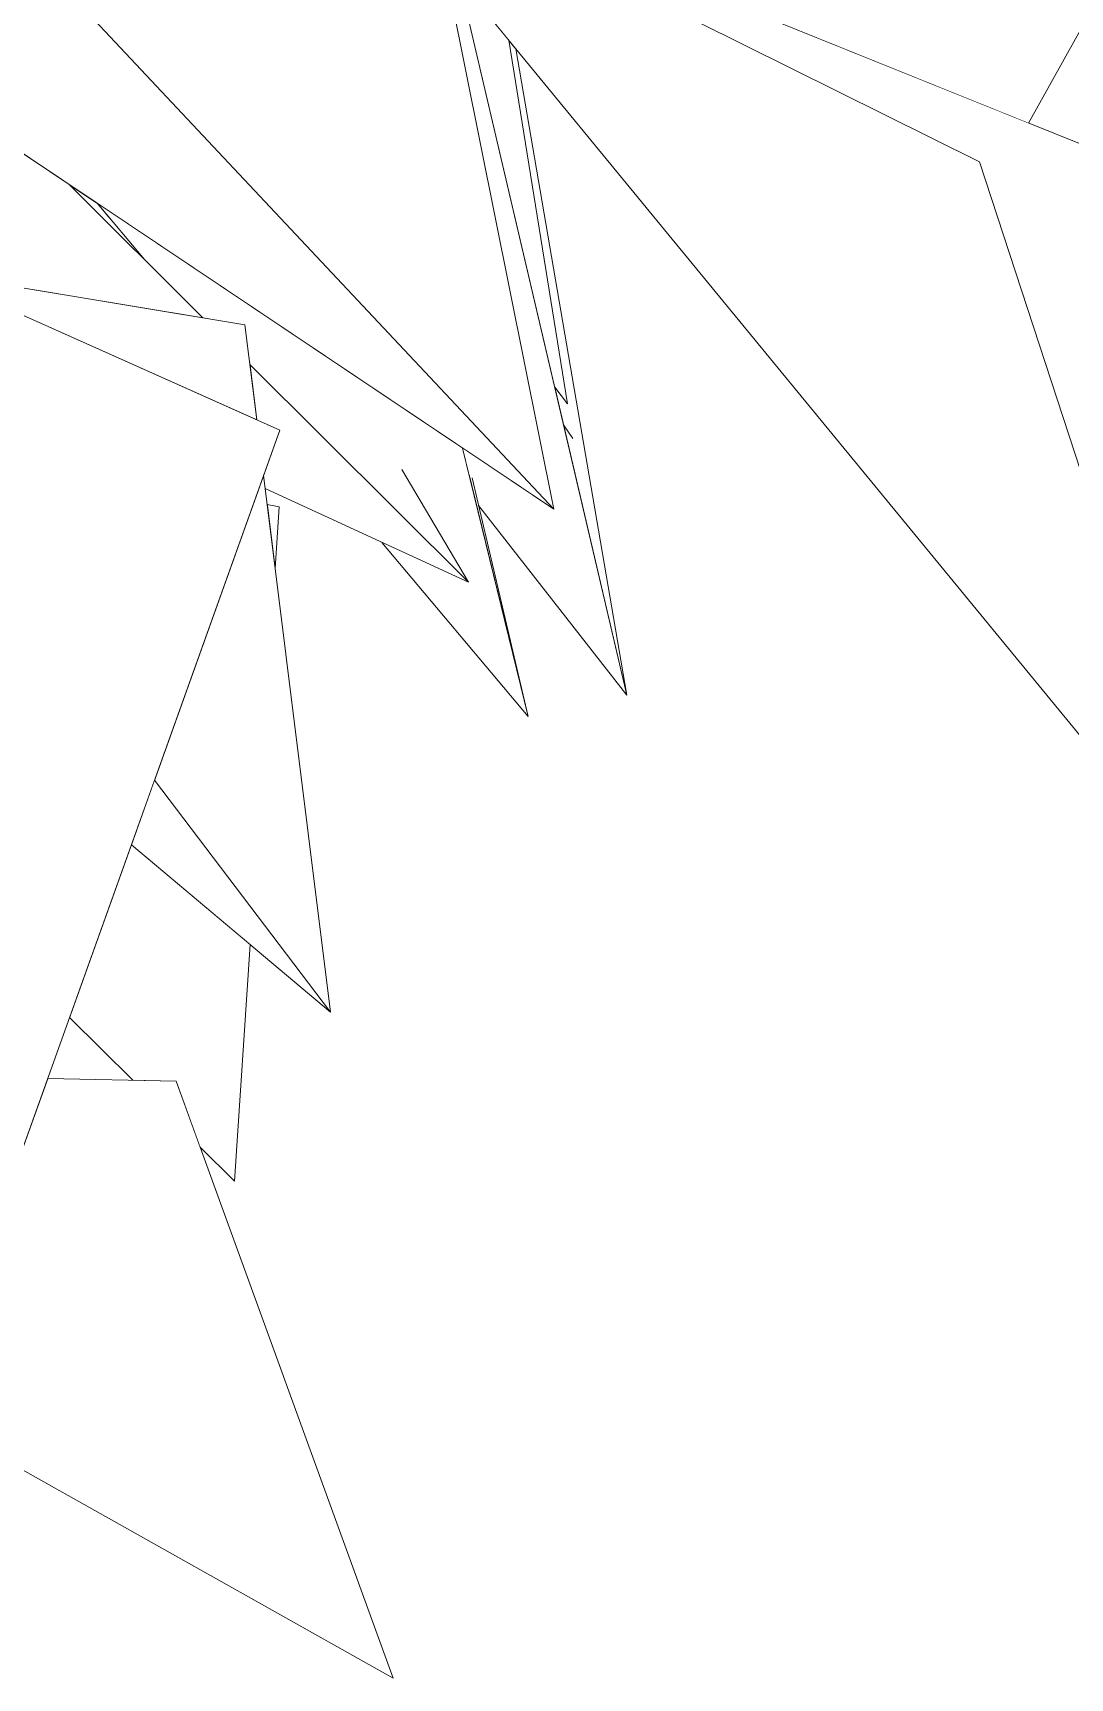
# Model space of a CAD drawing. Header units: millimetres. Extents: x -9413 to 8527, y -300 to 11224.
# Drawn here: x -4961 to -4633, y 5007 to 5527 of the extents above; entities that cross this region are included whole.
import ezdxf

# ---------------------------------------------------------------- set-up
doc = ezdxf.new("R2010")
doc.units = ezdxf.units.MM
doc.header["$MEASUREMENT"] = 0
doc.linetypes.add('Wipeout_Contour', pattern=[1000, 0, -1000])
doc.layers.add('Interior - Furniture', color=7, linetype='Continuous')
doc.layers.add('Interior - Furniture _Pen_No__4', color=7, linetype='Continuous', lineweight=20, true_color=0x029e21)

# ---------------------------------------------------------------- blocks, each defined once
blk = doc.blocks.new('Section Elem_40_6')
at = {"color": 254, "linetype": 'Wipeout_Contour', "lineweight": 0, "ltscale": 28943.721263}
blk.add_wipeout([(-4603.44, 5744.7), (-4707.29, 5681.4), (-4521.55, 5476.75), (-4515.98, 5480.95)], dxfattribs=at).dxf.layer = 'Interior - Furniture'
at = {"color": 254, "linetype": 'Wipeout_Contour', "lineweight": 0, "ltscale": 37129.976056}
blk.add_wipeout([(-4837.62, 5581.56), (-5038.89, 5595.67), (-5034.71, 5588.12), (-4989.06, 5581.56), (-4796.41, 5376.5)], dxfattribs=at).dxf.layer = 'Interior - Furniture'
at = {"color": 254, "linetype": 'Wipeout_Contour', "lineweight": 0, "ltscale": 57250.868148}
blk.add_wipeout([(-5011.44, 5098.62), (-4847.29, 5006.56), (-4916.07, 5195.55), (-4956.72, 5196.35), (-4966.1, 5170.15), (-4980.29, 5196.82), (-5006.86, 5197.35), (-5008.84, 5192.97)], dxfattribs=at).dxf.layer = 'Interior - Furniture'
at = {"layer": 'Interior - Furniture _Pen_No__4', "linetype": 'Continuous'}
blk.add_line((-5011.44, 5098.62), (-4847.29, 5006.56), dxfattribs=at)
at = {"color": 254, "linetype": 'Wipeout_Contour', "lineweight": 0, "ltscale": 22290.196887}
blk.add_wipeout([(-4796.41, 5376.5), (-4989.06, 5581.56), (-5133.53, 5602.31)], dxfattribs=at).dxf.layer = 'Interior - Furniture'
at = {"color": 254, "linetype": 'Wipeout_Contour', "lineweight": 0, "ltscale": 57483.82073}
blk.add_wipeout([(-4615.71, 5486.51), (-4836.4, 5575.46), (-4835.9, 5573.02), (-4661.65, 5486.51), (-4584.08, 5249.08), (-4607.71, 5426.42), (-4621.17, 5437.98), (-4609.35, 5438.8)], dxfattribs=at).dxf.layer = 'Interior - Furniture'
at = {"color": 254, "linetype": 'Wipeout_Contour', "lineweight": 0, "ltscale": 21997.558098}
blk.add_wipeout([(-4894.3, 5434.94), (-4995.45, 5451.66), (-4890.54, 5404.82)], dxfattribs=at).dxf.layer = 'Interior - Furniture'
at = {"color": 254, "linetype": 'Wipeout_Contour', "lineweight": 0, "ltscale": 21636.537566}
blk.add_wipeout([(-4922.92, 5290.74), (-4867.18, 5217.37), (-4888.36, 5387.27)], dxfattribs=at).dxf.layer = 'Interior - Furniture'
at = {"color": 254, "linetype": 'Wipeout_Contour', "lineweight": 0, "ltscale": 36268.692371}
blk.add_wipeout([(-4835.9, 5573.02), (-4832.34, 5555.31), (-4831.29, 5550.04), (-4584.08, 5249.08), (-4661.65, 5486.51)], dxfattribs=at).dxf.layer = 'Interior - Furniture'
at = {"color": 254, "linetype": 'Wipeout_Contour', "lineweight": 0, "ltscale": 21578.782489}
blk.add_wipeout([(-4922.92, 5290.74), (-4930.22, 5270.35), (-4867.18, 5217.37)], dxfattribs=at).dxf.layer = 'Interior - Furniture'
at = {"layer": 'Interior - Furniture _Pen_No__4', "linetype": 'Continuous'}
blk.add_line((-4584.08, 5249.08), (-4661.65, 5486.51), dxfattribs=at)
at = {"color": 254, "linetype": 'Wipeout_Contour', "lineweight": 0, "ltscale": 57915.957838}
blk.add_wipeout([(-4808.46, 5522.25), (-4810.71, 5524.99), (-4792.15, 5409.88), (-4796.16, 5415.14), (-4793.37, 5403.25), (-4790.45, 5398.92), (-4792.76, 5400.63), (-4773.32, 5317.64)], dxfattribs=at).dxf.layer = 'Interior - Furniture'
at = {"color": 254, "linetype": 'Wipeout_Contour', "lineweight": 0, "ltscale": 50139.718781}
blk.add_wipeout([(-4930.22, 5270.35), (-4949.79, 5215.7), (-4929.78, 5195.82), (-4916.07, 5195.55), (-4908.45, 5174.62), (-4897.57, 5163.8), (-4892.59, 5238.72)], dxfattribs=at).dxf.layer = 'Interior - Furniture'
at = {"layer": 'Interior - Furniture _Pen_No__4', "linetype": 'Continuous'}
for p, q in [((-4867.18, 5217.37), (-4922.92, 5290.74)), ((-4930.22, 5270.35), (-4867.18, 5217.37)), ((-4897.57, 5163.8), (-4892.59, 5238.72)), ((-4949.79, 5215.7), (-4929.78, 5195.82)), ((-4916.07, 5195.55), (-4956.72, 5196.35)), ((-4847.29, 5006.56), (-4916.07, 5195.55)), ((-4908.45, 5174.62), (-4897.57, 5163.8))]:
    blk.add_line(p, q, dxfattribs=at)
at = {"color": 254, "linetype": 'Wipeout_Contour', "lineweight": 0, "ltscale": 57971.435549}
blk.add_wipeout([(-4825.72, 5541.36), (-4829.96, 5543.44), (-4796.41, 5376.5), (-4825.35, 5395.88), (-4823.37, 5387.77), (-4822.35, 5386.49), (-4820.29, 5377.71), (-4773.32, 5317.64)], dxfattribs=at).dxf.layer = 'Interior - Furniture'
at = {"color": 254, "linetype": 'Wipeout_Contour', "lineweight": 0, "ltscale": 117670.240976}
blk.add_wipeout([(-4765.34, 5640.76), (-4774.88, 5622.32), (-4770.4, 5594.81), (-4743.77, 5538.13), (-4646.16, 5498.78), (-4606.3, 5570.13), (-4707.29, 5681.4), (-4685.17, 5694.88), (-4726.83, 5715.2), (-4747.34, 5675.56), (-4751.63, 5650.62), (-4749.47, 5640.56), (-4752.8, 5643.85), (-4753.49, 5639.85), (-4758.28, 5644.07), (-4761.12, 5635.74)], dxfattribs=at).dxf.layer = 'Interior - Furniture'
at = {"color": 254, "linetype": 'Wipeout_Contour', "lineweight": 0, "ltscale": 21661.142402}
blk.add_wipeout([(-4790.45, 5398.92), (-4793.37, 5403.25), (-4792.76, 5400.63)], dxfattribs=at).dxf.layer = 'Interior - Furniture'
at = {"color": 254, "linetype": 'Wipeout_Contour', "lineweight": 0, "ltscale": 21622.919686}
blk.add_wipeout([(-4822.35, 5386.49), (-4823.37, 5387.77), (-4804.63, 5310.9)], dxfattribs=at).dxf.layer = 'Interior - Furniture'
at = {"layer": 'Interior - Furniture _Pen_No__4', "linetype": 'Continuous'}
for p, q in [((-4646.16, 5498.78), (-4606.3, 5570.13)), ((-4790.44, 5398.9), (-4793.37, 5403.25))]:
    blk.add_line(p, q, dxfattribs=at)
at = {"color": 254, "linetype": 'Wipeout_Contour', "lineweight": 0, "ltscale": 72753.75233}
blk.add_wipeout([(-4940.99, 5473.35), (-4926.09, 5455.59), (-4907.56, 5437.13), (-4894.3, 5434.94), (-4892.82, 5423.09), (-4844.57, 5389.11), (-4823.52, 5353.42), (-4850.93, 5366.05), (-4804.63, 5310.9), (-4825.35, 5395.88)], dxfattribs=at).dxf.layer = 'Interior - Furniture'
at = {"layer": 'Interior - Furniture _Pen_No__4', "linetype": 'Continuous'}
blk.add_line((-4820.29, 5377.71), (-4773.32, 5317.64), dxfattribs=at)
at = {"color": 254, "linetype": 'Wipeout_Contour', "lineweight": 0, "ltscale": 29501.645021}
blk.add_wipeout([(-4949.9, 5479.31), (-4945.1, 5474.53), (-4936.43, 5467.91), (-4940.99, 5473.35)], dxfattribs=at).dxf.layer = 'Interior - Furniture'
at = {"color": 254, "linetype": 'Wipeout_Contour', "lineweight": 0, "ltscale": 21781.436187}
blk.add_wipeout([(-4887.21, 5378.08), (-4884.68, 5357.76), (-4883.38, 5377.33)], dxfattribs=at).dxf.layer = 'Interior - Furniture'
at = {"color": 254, "linetype": 'Wipeout_Contour', "lineweight": 0, "ltscale": 22094.445355}
blk.add_wipeout([(-4936.43, 5467.91), (-4945.1, 5474.53), (-4926.09, 5455.59)], dxfattribs=at).dxf.layer = 'Interior - Furniture'
at = {"color": 254, "linetype": 'Wipeout_Contour', "lineweight": 0, "ltscale": 29060.20545}
blk.add_wipeout([(-4844.57, 5389.11), (-4892.82, 5423.09), (-4892.73, 5422.36), (-4823.52, 5353.42)], dxfattribs=at).dxf.layer = 'Interior - Furniture'
at = {"color": 254, "linetype": 'Wipeout_Contour', "lineweight": 0, "ltscale": 81876.658669}
blk.add_wipeout([(-5043.43, 5541.96), (-5107.63, 5538.82), (-5079.34, 5521.11), (-5091.65, 5503.99), (-5058.93, 5480), (-4995.45, 5451.66), (-4907.56, 5437.13), (-4949.9, 5479.31), (-4988.43, 5505.12), (-4988.49, 5504.59), (-4989.39, 5505.76)], dxfattribs=at).dxf.layer = 'Interior - Furniture'
at = {"color": 254, "linetype": 'Wipeout_Contour', "lineweight": 0, "ltscale": 43624.809899}
blk.add_wipeout([(-4892.73, 5422.36), (-4890.54, 5404.82), (-4883.24, 5401.56), (-4888.36, 5387.27), (-4887.83, 5383.07), (-4823.52, 5353.42)], dxfattribs=at).dxf.layer = 'Interior - Furniture'
at = {"layer": 'Interior - Furniture _Pen_No__4', "linetype": 'Continuous'}
for p, q in [((-4883.24, 5401.56), (-5150.24, 5520.77)), ((-4907.56, 5437.13), (-4949.9, 5479.31)), ((-4940.99, 5473.35), (-4926.09, 5455.59)), ((-4894.3, 5434.94), (-4995.45, 5451.66)), ((-4890.54, 5404.82), (-4894.3, 5434.94)), ((-4966.1, 5170.15), (-4883.24, 5401.56)), ((-4804.63, 5310.9), (-4825.35, 5395.88)), ((-4867.18, 5217.37), (-4888.36, 5387.27)), ((-4823.52, 5353.42), (-4844.58, 5389.13)), ((-4804.63, 5310.9), (-4822.36, 5386.51)), ((-4887.83, 5383.07), (-4823.52, 5353.42)), ((-4883.38, 5377.33), (-4887.21, 5378.08)), ((-4884.68, 5357.76), (-4883.38, 5377.33)), ((-4850.93, 5366.05), (-4804.63, 5310.9))]:
    blk.add_line(p, q, dxfattribs=at)
at = {"color": 254, "linetype": 'Wipeout_Contour', "lineweight": 0, "ltscale": 43845.845745}
blk.add_wipeout([(-4810.71, 5524.99), (-4831.29, 5550.04), (-4829.96, 5543.44), (-4825.72, 5541.36), (-4796.16, 5415.14), (-4792.15, 5409.88)], dxfattribs=at).dxf.layer = 'Interior - Furniture'
at = {"layer": 'Interior - Furniture _Pen_No__4', "linetype": 'Continuous'}
for p, q in [((-5133.53, 5602.31), (-4796.41, 5376.5)), ((-4796.41, 5376.5), (-4989.06, 5581.56)), ((-4796.41, 5376.5), (-4837.62, 5581.56)), ((-4615.71, 5486.51), (-4836.4, 5575.46)), ((-4661.65, 5486.51), (-4835.9, 5573.02)), ((-4831.29, 5550.04), (-4584.08, 5249.08)), ((-4773.32, 5317.64), (-4825.72, 5541.36)), ((-4792.15, 5409.88), (-4810.71, 5524.99)), ((-4773.32, 5317.64), (-4808.46, 5522.25)), ((-4823.52, 5353.42), (-4892.73, 5422.36)), ((-4796.16, 5415.14), (-4792.15, 5409.88))]:
    blk.add_line(p, q, dxfattribs=at)

msp = doc.modelspace()

# ---------------------------------------------------------------- block references
at = {"layer": 'Interior - Furniture'}
msp.add_blockref('Section Elem_40_6', (0, 0), dxfattribs=at)

doc.saveas('drawing.dxf')
